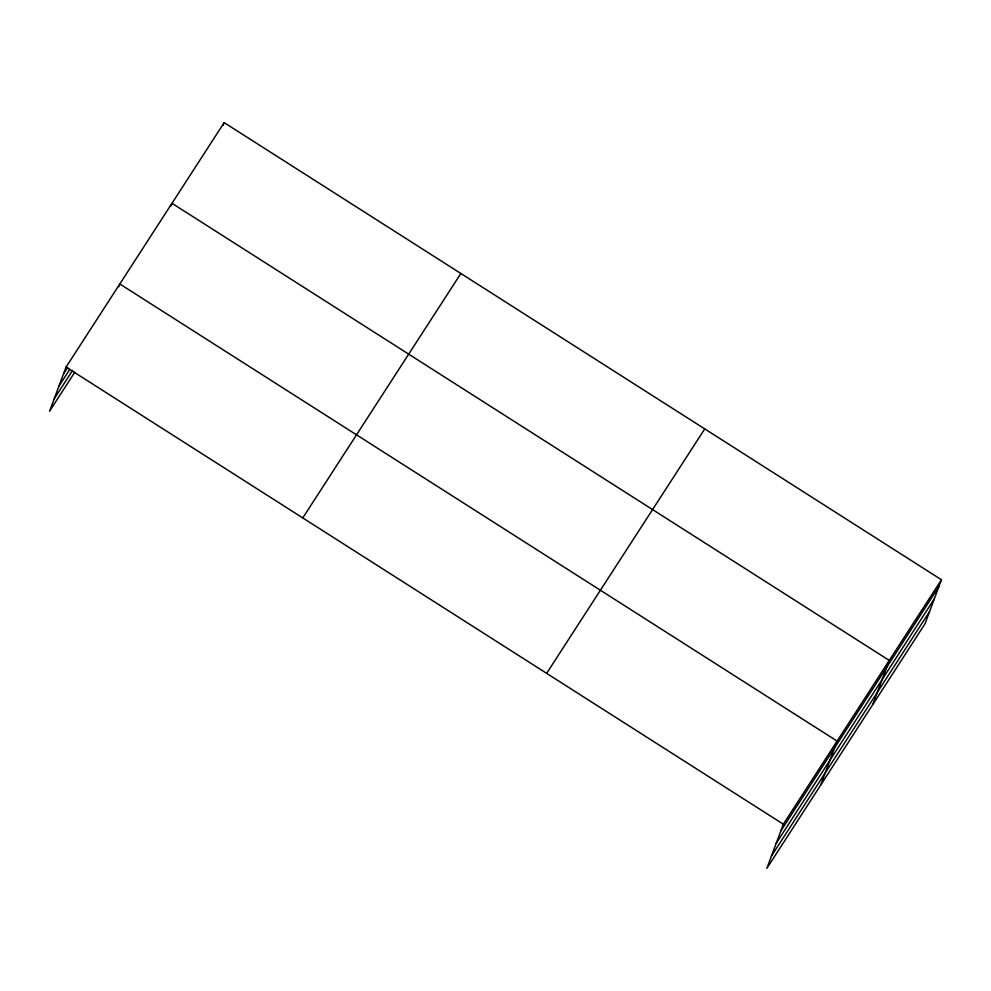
<?xml version="1.0" encoding="UTF-8"?>
<svg xmlns="http://www.w3.org/2000/svg" width="991" height="991" viewBox="0 0 991 991"><rect width="100%" height="100%" fill="white"/><g stroke="black" fill="none" stroke-linecap="round" stroke-linejoin="round"><path stroke-width="1.49" d="M941.45 579.76L783.348 824.202L766.836 868.364L924.937 623.921L941.45 579.76L224.164 122.636L66.063 367.079L49.55 411.24L74.746 372.282M118.796 286.709L119.812 283.971L837.11 741.095L820.598 785.256M170.96 206.041L171.988 203.304L889.274 660.427L872.761 704.589M223.136 125.374L224.164 122.636M63.498 373.917L67.698 367.426M58.903 386.23L69.816 369.346M54.158 398.915L72.628 370.349M302.763 517.934L460.865 273.491M546.648 673.347L704.75 428.917M780.797 831.04L938.898 586.598M776.188 843.353L934.29 598.911M771.444 856.051L929.546 611.608M66.063 367.079L783.348 824.202"/></g></svg>
